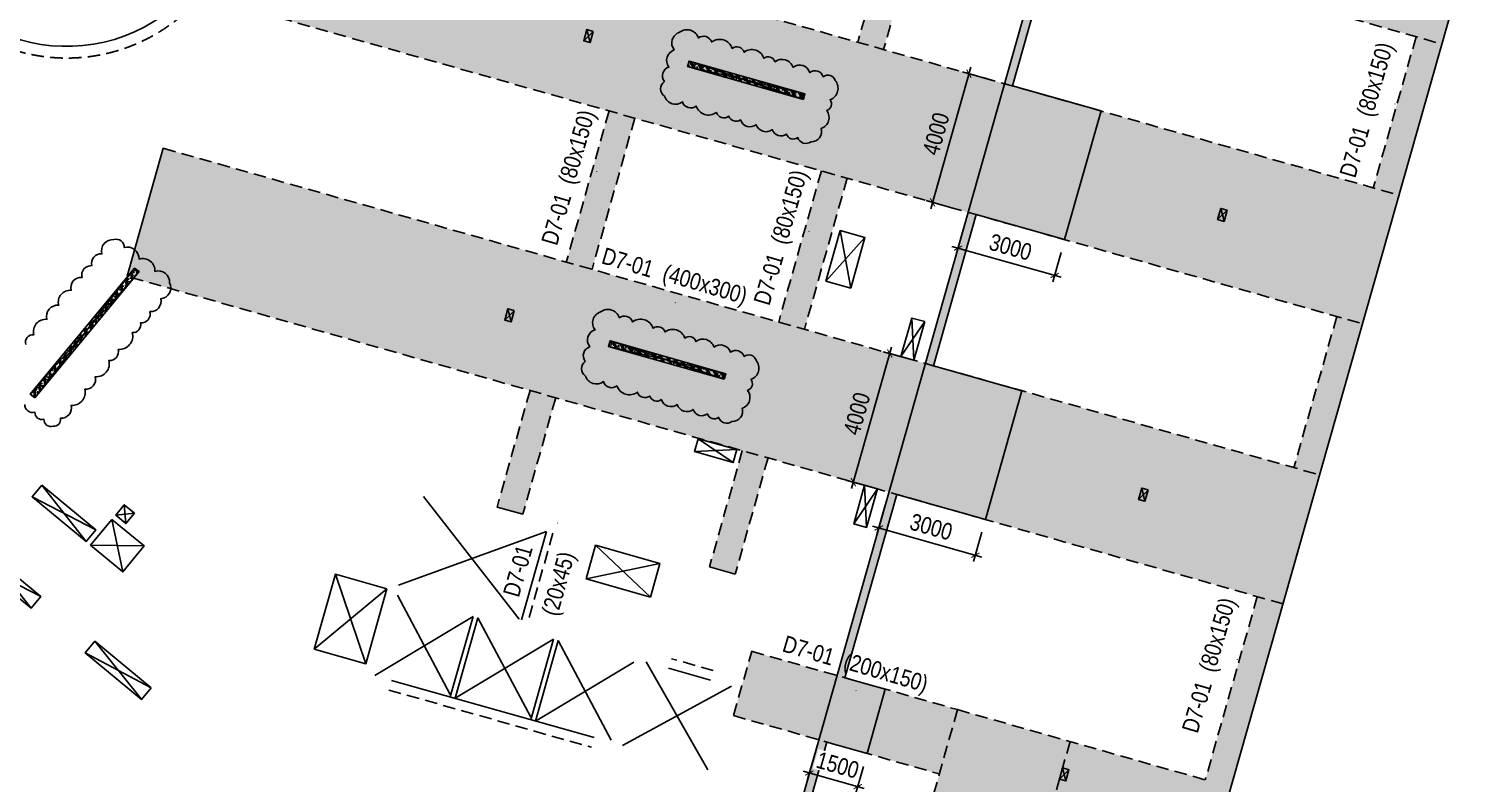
# Model space of a CAD drawing. Header units: millimetres. Extents: x 5400 to 3023951, y -127214 to 225084.
# Drawn here: x 1589301 to 1632406, y -73741 to -51168 of the extents above; entities that cross this region are included whole.
import ezdxf
from ezdxf.enums import TextEntityAlignment as Align

# ---------------------------------------------------------------- set-up
doc = ezdxf.new("R2010")
doc.units = ezdxf.units.MM
doc.header["$LTSCALE"] = 100
doc.header["$PDMODE"] = 32
doc.header["$PDSIZE"] = 2.5
doc.linetypes.add('HIDDEN', pattern=[0.375, 0.25, -0.125])
doc.layers.add('#221018_Dieu chinh', color=4, linetype='Continuous', plot=False)
for name, color, linetype in [('ccu11-Dim', 8, 'Continuous'), ('ccu11-Hatch', 250, 'Continuous'), ('ccu11-Manh', 8, 'Continuous'), ('ccu11-Thay', 7, 'Continuous'), ('ccu12-Hatch', 250, 'Continuous'), ('ccu12-Khuat', 9, 'HIDDEN'), ('ccu12-Lomo', 2, 'Continuous'), ('ccu12-Text', 31, 'Continuous'), ('KC-Betong', 6, 'Continuous')]:
    doc.layers.add(name, color=color, linetype=linetype)
doc.layers.add('ccu12-Tencaukien', color=9, linetype='Continuous', lineweight=15)
doc.styles.add('Arial Narrow', font='ARIALN.TTF')
doc.dimstyles.new('ccu12-200', dxfattribs={"dimscale": 200, "dimtxt": 2.5, "dimasz": 1, "dimexe": 1, "dimexo": 2, "dimgap": 1, "dimtad": 1, "dimdec": 0, "dimdsep": 46, "dimtxsty": 'Arial Narrow', "dimblk": 'ARCHTICK', "dimcen": -1, "dimdle": 1, "dimclrd": 256, "dimclre": 256, "dimclrt": 3, "dimadec": 0, "dimazin": 2, "dimtfac": 0.1, "dimtdec": 0, "dimtmove": 0, "dimatfit": 1, "dimldrblk": 'ARCHTICK', "dimfxl": 1, "dimtvp": 0.833333, "dimtolj": 1, "dimtzin": 12, "dimarcsym": 0})
pattern_1 = [(0, (3.45, -118802.85), (317.5, 317.5), [158.75, -476.25]), (90, (82.82, -118882.22), (-317.5, 317.5), [158.75, -476.25])]

# ---------------------------------------------------------------- blocks, each defined once
blk = doc.blocks.new('*U141')
at = {"layer": 'ccu12-Tencaukien', "color": 8, "ltscale": 10000}
blk.add_line((361, -155), (354, -155), dxfattribs=at)
at = {"layer": 'ccu12-Text', "color": 2, "style": 'Arial Narrow', "width": 0.8}
blk.add_attdef('SH', text='', height=300, dxfattribs=at).set_placement((276, 6), align=Align.BOTTOM_RIGHT)
at = {"layer": 'ccu12-Text', "color": 31, "style": 'Arial Narrow', "width": 0.8}
for tag, p in [('(', (508, -75)), ('KT', (633, -75)), (')', (963, -75))]:
    blk.add_attdef(tag, text='', height=250, dxfattribs=at).set_placement(p, align=Align.BOTTOM_LEFT)
blk = doc.blocks.new('*U90')
at = {"layer": 'ccu12-Tencaukien', "color": 8, "ltscale": 10000}
blk.add_line((361, -155), (354, -155), dxfattribs=at)
at = {"layer": 'ccu12-Text', "color": 2, "style": 'Arial Narrow', "width": 0.8}
blk.add_attdef('SH', text='', height=300, dxfattribs=at).set_placement((276, 6), align=Align.BOTTOM_RIGHT)
at = {"layer": 'ccu12-Text', "color": 31, "style": 'Arial Narrow', "width": 0.8}
for tag, p in [('(', (508, -75)), ('KT', (633, -75)), (')', (963, -75))]:
    blk.add_attdef(tag, text='', height=250, dxfattribs=at).set_placement(p, align=Align.BOTTOM_LEFT)
blk = doc.blocks.new('*U86')
at = {"layer": 'ccu12-Tencaukien', "color": 8, "ltscale": 10000}
blk.add_line((361, -155), (354, -155), dxfattribs=at)
at = {"layer": 'ccu12-Text', "color": 2, "style": 'Arial Narrow', "width": 0.8}
blk.add_attdef('SH', text='', height=300, dxfattribs=at).set_placement((276, 6), align=Align.BOTTOM_RIGHT)
at = {"layer": 'ccu12-Text', "color": 31, "style": 'Arial Narrow', "width": 0.8}
for tag, p in [('(', (508, -75)), ('KT', (633, -75)), (')', (963, -75))]:
    blk.add_attdef(tag, text='', height=250, dxfattribs=at).set_placement(p, align=Align.BOTTOM_LEFT)
blk = doc.blocks.new('*U71')
at = {"layer": 'ccu12-Tencaukien', "color": 8, "ltscale": 10000}
blk.add_line((361, -155), (354, -155), dxfattribs=at)
at = {"layer": 'ccu12-Text', "color": 2, "style": 'Arial Narrow', "width": 0.8}
blk.add_attdef('SH', text='', height=300, dxfattribs=at).set_placement((276, 6), align=Align.BOTTOM_RIGHT)
at = {"layer": 'ccu12-Text', "color": 31, "style": 'Arial Narrow', "width": 0.8}
for tag, p in [('(', (508, -75)), ('KT', (633, -75)), (')', (963, -75))]:
    blk.add_attdef(tag, text='', height=250, dxfattribs=at).set_placement(p, align=Align.BOTTOM_LEFT)
blk = doc.blocks.new('*U87')
at = {"layer": 'ccu12-Tencaukien', "color": 8, "ltscale": 10000}
blk.add_line((361, -155), (354, -155), dxfattribs=at)
at = {"layer": 'ccu12-Text', "color": 2, "style": 'Arial Narrow', "width": 0.8}
blk.add_attdef('SH', text='', height=300, dxfattribs=at).set_placement((276, 6), align=Align.BOTTOM_RIGHT)
at = {"layer": 'ccu12-Text', "color": 31, "style": 'Arial Narrow', "width": 0.8}
for tag, p in [('(', (508, -75)), ('KT', (633, -75)), (')', (963, -75))]:
    blk.add_attdef(tag, text='', height=250, dxfattribs=at).set_placement(p, align=Align.BOTTOM_LEFT)
blk = doc.blocks.new('_ARCHTICK')
at = {"color": 0, "linetype": 'ByBlock', "const_width": 0.15}
blk.add_lwpolyline([(-0.5, -0.5), (0.5, 0.5)], dxfattribs=at)
blk = doc.blocks.new('*D237')
at = {"layer": 'ccu11-Dim', "lineweight": -2, "ltscale": 0.5, "transparency": 16777216}
for p, q in [((1616273, -56552), (1617469, -52318)), ((1618093, -52702), (1617223, -52456)), ((1617005, -56551), (1616135, -56305))]:
    blk.add_line(p, q, dxfattribs=at)
at = {"layer": 'Defpoints', "color": 0, "ltscale": 0.5, "transparency": 16777216}
for p in [(1617415, -52510), (1618478, -52811, 0), (1617390, -56660, 0)]:
    blk.add_point(p, dxfattribs=at)
at = {"layer": 'ccu11-Dim', "lineweight": -2, "ltscale": 0.5, "transparency": 16777216, "xscale": 200, "yscale": 200, "zscale": 200}
for p, rotation in [((1617415, -52510), 74.22122049209163), ((1616327, -56360), 254.2212204920917)]:
    blk.add_blockref('_ARCHTICK', p, dxfattribs=dict(at, rotation=rotation))
at = {"layer": 'ccu11-Dim', "color": 3, "ltscale": 0.5, "transparency": 16777216, "insert": (1616433, -54311), "char_height": 500, "attachment_point": 5, "rotation": 74.2212, "style": 'Arial Narrow'}
blk.add_mtext('\\A1;4000', dxfattribs=at)
blk = doc.blocks.new('*D238')
at = {"layer": 'ccu11-Dim', "lineweight": -2, "ltscale": 0.5, "transparency": 16777216}
for p, q in [((1613906, -64925), (1615102, -60691)), ((1615726, -61075), (1614856, -60829)), ((1614638, -64925), (1613768, -64679))]:
    blk.add_line(p, q, dxfattribs=at)
at = {"layer": 'Defpoints', "color": 0, "ltscale": 0.5, "transparency": 16777216}
for p in [(1615048, -60884), (1616111, -61184, 0), (1615023, -65033, 0)]:
    blk.add_point(p, dxfattribs=at)
at = {"layer": 'ccu11-Dim', "lineweight": -2, "ltscale": 0.5, "transparency": 16777216, "xscale": 200, "yscale": 200, "zscale": 200}
for p, rotation in [((1615048, -60884), 74.22122049209163), ((1613960, -64733), 254.2212204920917)]:
    blk.add_blockref('_ARCHTICK', p, dxfattribs=dict(at, rotation=rotation))
at = {"layer": 'ccu11-Dim', "color": 3, "ltscale": 0.5, "transparency": 16777216, "insert": (1614066, -62685), "char_height": 500, "attachment_point": 5, "rotation": 74.2212, "style": 'Arial Narrow'}
blk.add_mtext('\\A1;4000', dxfattribs=at)
blk = doc.blocks.new('*U88')
at = {"layer": 'ccu12-Tencaukien', "color": 8, "ltscale": 10000}
blk.add_line((361, -155), (354, -155), dxfattribs=at)
at = {"layer": 'ccu12-Text', "color": 2, "style": 'Arial Narrow', "width": 0.8}
blk.add_attdef('SH', text='', height=300, dxfattribs=at).set_placement((276, 6), align=Align.BOTTOM_RIGHT)
at = {"layer": 'ccu12-Text', "color": 31, "style": 'Arial Narrow', "width": 0.8}
for tag, p in [('(', (508, -75)), ('KT', (633, -75)), (')', (963, -75))]:
    blk.add_attdef(tag, text='', height=250, dxfattribs=at).set_placement(p, align=Align.BOTTOM_LEFT)
blk = doc.blocks.new('*D247')
at = {"layer": 'ccu11-Dim', "lineweight": -2, "ltscale": 0.5, "transparency": 16777216}
for p, q in [((1617286, -57046), (1617038, -57924)), ((1616900, -57677), (1620172, -58601)), ((1620173, -57862), (1619925, -58739))]:
    blk.add_line(p, q, dxfattribs=at)
at = {"layer": 'Defpoints', "color": 0, "ltscale": 0.5, "transparency": 16777216}
for p in [(1617395, -56661, 0), (1620282, -57477, 0), (1619980, -58547)]:
    blk.add_point(p, dxfattribs=at)
at = {"layer": 'ccu11-Dim', "lineweight": -2, "ltscale": 0.5, "transparency": 16777216, "xscale": 200, "yscale": 200, "zscale": 200}
for p, rotation in [((1617093, -57731), 164.2212204098425), ((1619980, -58547), 344.2212204098425)]:
    blk.add_blockref('_ARCHTICK', p, dxfattribs=dict(at, rotation=rotation))
at = {"layer": 'ccu11-Dim', "color": 3, "ltscale": 0.5, "transparency": 16777216, "insert": (1618660, -57701), "char_height": 500, "attachment_point": 5, "rotation": 344.2212, "style": 'Arial Narrow', "bg_fill": 3, "box_fill_scale": 1.1, "bg_fill_color": 256, "bg_fill_true_color": 13158600, "bg_fill_transparency": 0}
blk.add_mtext('\\A1;3000', dxfattribs=at)
blk = doc.blocks.new('*D248')
at = {"layer": 'ccu11-Dim', "lineweight": -2, "ltscale": 0.5, "transparency": 16777216}
for p, q in [((1614914, -65418), (1614666, -66296)), ((1614528, -66049), (1617800, -66973)), ((1617801, -66234), (1617553, -67111))]:
    blk.add_line(p, q, dxfattribs=at)
at = {"layer": 'Defpoints', "color": 0, "ltscale": 0.5, "transparency": 16777216}
for p in [(1615023, -65033, 0), (1617910, -65849, 0), (1617608, -66919)]:
    blk.add_point(p, dxfattribs=at)
at = {"layer": 'ccu11-Dim', "lineweight": -2, "ltscale": 0.5, "transparency": 16777216, "xscale": 200, "yscale": 200, "zscale": 200}
for p, rotation in [((1614721, -66103), 164.2212204098426), ((1617608, -66919), 344.2212204098427)]:
    blk.add_blockref('_ARCHTICK', p, dxfattribs=dict(at, rotation=rotation))
at = {"layer": 'ccu11-Dim', "color": 3, "ltscale": 0.5, "transparency": 16777216, "insert": (1616288, -66073), "char_height": 500, "attachment_point": 5, "rotation": 344.2212, "style": 'Arial Narrow', "bg_fill": 3, "box_fill_scale": 1.1, "bg_fill_color": 256, "bg_fill_true_color": 13158600, "bg_fill_transparency": 0}
blk.add_mtext('\\A1;3000', dxfattribs=at)
blk = doc.blocks.new('*D249')
at = {"layer": 'ccu11-Dim', "lineweight": -2, "ltscale": 0.5, "transparency": 16777216}
for p, q in [((1612819, -72828), (1612592, -73627)), ((1614262, -73237), (1614035, -74036)), ((1612454, -73380), (1614282, -73899))]:
    blk.add_line(p, q, dxfattribs=at)
at = {"layer": 'Defpoints', "color": 0, "ltscale": 0.5, "transparency": 16777216}
blk.add_point((1612928, -72443, 0), dxfattribs=at)
at = {"layer": 'ccu11-Dim', "lineweight": -2, "ltscale": 0.5, "transparency": 16777216, "xscale": 200, "yscale": 200, "zscale": 200}
for p, rotation in [((1612646, -73435), 164.1694870144658), ((1614090, -73844), 344.1694870144657)]:
    blk.add_blockref('_ARCHTICK', p, dxfattribs=dict(at, rotation=rotation))
at = {"layer": 'ccu11-Dim', "color": 3, "ltscale": 0.5, "transparency": 16777216, "insert": (1613492, -73201), "char_height": 500, "attachment_point": 5, "rotation": 344.1695, "style": 'Arial Narrow', "bg_fill": 3, "box_fill_scale": 1.1, "bg_fill_color": 256, "bg_fill_true_color": 13158600, "bg_fill_transparency": 0}
blk.add_mtext('\\A1;1500', dxfattribs=at)
at = {"layer": 'Defpoints', "color": 0, "ltscale": 0.5, "transparency": 16777216}
for p in [(1614371, -72852, 0), (1614090, -73844)]:
    blk.add_point(p, dxfattribs=at)
blk = doc.blocks.new('lomot6')
at = {"layer": 'ccu11-Manh'}
for p, q in [((63211, 47589, 0), (62926, 47309, 0)), ((63117, 47257, 0), (63021, 47645, 0)), ((82076, 41905, 0), (81979, 42292, 0)), ((82170, 42237, 0), (81884, 41957, 0)), ((60849, 39231, 0), (60564, 38951, 0)), ((60755, 38899, 0), (60658, 39287, 0)), ((66346, 35399), (67392, 34688, 0)), ((67500, 35073), (66237, 35014)), ((79804, 33865, 0), (79519, 33585, 0)), ((79710, 33532, 0), (79614, 33920, 0)), ((45068, 32012), (46400, 30328)), ((46687, 30675), (44781, 31665)), ((77438, 25492, 0), (77153, 25212, 0)), ((77344, 25160, 0), (77248, 25548, 0))]:
    blk.add_line(p, q, dxfattribs=at)
at = {"layer": 'ccu11-Manh', "ltscale": 0.5}
for p, q in [((72414, 37863, 0), (73124, 38904, 0)), ((72739, 39012, 0), (72799, 37754, 0)), ((46430, 33662), (48336, 32672)), ((48050, 32325), (46717, 34009)), ((70999, 32853, 0), (71710, 33898)), ((71325, 34008), (71384, 32744, 0)), ((64919, 30660), (63280, 32215)), ((62995, 31204), (65205, 31671))]:
    blk.add_line(p, q, dxfattribs=at)
at = {"layer": 'ccu11-Manh', "ltscale": 5}
for p, q in [((48817, 32988, 0), (49144, 31421)), ((49781, 32192, 0), (48180, 32216, 0)), ((55501, 31347, 0), (56406, 28665, 0)), ((54866, 29100, 0), (57041, 30912, 0)), ((49686, 27615, 0), (48306, 29338, 0)), ((48019, 28991, 0), (49990, 27947, 0))]:
    blk.add_line(p, q, dxfattribs=at)
at = {"layer": 'ccu11-Manh', "ltscale": 5, "elevation": 0}
for points in [[(70596, 41630), (70753, 40770), (71337, 41421)], [(70169, 40119), (70753, 40770), (70910, 39910)]]:
    blk.add_lwpolyline(points, dxfattribs=at)
at = {"layer": 'ccu11-Manh', "elevation": 0}
for points in [[(49237, 32861), (49184, 33424)], [(49492, 33169), (48929, 33116)]]:
    blk.add_lwpolyline(points, dxfattribs=at)
at = {"layer": 'ccu12-Lomo', "elevation": 0}
for points in [[(63212, 47590), (63021, 47645), (62926, 47309), (63117, 47255), (63211, 47589)], [(82171, 42238), (81979, 42293), (81884, 41957), (82075, 41903), (82170, 42237)], [(60850, 39232), (60659, 39287), (60564, 38951), (60754, 38897), (60849, 39231)], [(73124, 38904), (72799, 37754), (72414, 37863), (72739, 39012), (73124, 38904)], [(67500, 35073), (67392, 34688), (66237, 35014), (66346, 35399), (67500, 35073)], [(46717, 34009), (46430, 33662), (48050, 32325), (48336, 32672), (46717, 34009)], [(71710, 33898), (71384, 32744), (70999, 32853), (71325, 34008), (71710, 33898)], [(79805, 33866), (79614, 33921), (79519, 33585), (79709, 33531), (79804, 33865)], [(49492, 33169), (49184, 33424), (48929, 33116), (49237, 32861), (49492, 33169)], [(77439, 25493), (77248, 25549), (77153, 25212), (77344, 25159), (77438, 25492)]]:
    blk.add_lwpolyline(points, dxfattribs=at)
at = {"layer": 'ccu12-Lomo', "ltscale": 0.5, "elevation": 0}
for points in [[(70910, 39910), (71337, 41421), (70596, 41630), (70169, 40119), (70910, 39910)], [(44781, 31665), (46400, 30328), (46687, 30675), (45068, 32012), (44781, 31665)], [(64919, 30660), (65205, 31671), (63280, 32215), (62995, 31204), (64919, 30660)], [(57041, 30912), (55501, 31347), (54866, 29100), (56406, 28665), (57041, 30912)], [(49990, 27947), (49704, 27600), (48019, 28991), (48306, 29338), (49990, 27947)]]:
    blk.add_lwpolyline(points, dxfattribs=at)
blk.add_lwpolyline([(48817, 32988), (49781, 32192), (49144, 31421), (48180, 32216)], close=True, dxfattribs=at)
blk = doc.blocks.new('*U280')
h = blk.add_hatch()
h.set_pattern_fill('VATLIEU04', color=250, scale=40, style=0, pattern_type=2)
h.set_pattern_definition([(50, (-780, 4950), (286.904, -25.101), [30, -330]), (355, (-780, 4950), (-55.5, 300.877), [24, -264]), (100.4514, (-756.1, 4947.9), (231.404, 275.776), [25.496, -280.457]), (46.184, (-780, 5030), (426.896, -66.208), [45, -495]), (96.636, (-744.43, 5024.5), (373.865, 389.647), [38.244, -420.685]), (351.184, (-780, 5030), (373.865, 389.647), [36, -396]), (21, (-740, 5010), (238.763, -161.048), [30, -330]), (326, (-740, 5010), (97.326, 290.06), [24, -264]), (71.4514, (-720.1, 4996.58), (336.089, 129.012), [25.496, -280.457]), (37.5, (-780, 4950), (4.864, 133.1575), [0, -260.8, 0, -268, 0, -265]), (7.5, (-780, 4950), (105.228, 157.7647), [0, -152.8, 0, -254.8, 0, -101]), (327.5, (-869.2, 4950), (213.529, -9.022), [0, -100, 0, -312, 0, -414]), (317.5, (-909.2, 4950), (233.2745, 40.042), [0, -130, 0, -207.2, 0, -294]), (45, (-780, 4950), (-120.208, 120.208), []), (45, (-780, 4999), (-120.208, 120.208), [])])
h.paths.add_polyline_path([(-475, -475), (-305, -475), (-305, 4425), (-475, 4425)])
at = {"color": 6, "ltscale": 0.25}
blk.add_lwpolyline([(-475, -475), (-305, -475), (-305, 4425), (-475, 4425)], close=True, dxfattribs=at)
at = {"layer": 'Defpoints', "linetype": 'ByBlock', "ltscale": 30}
for p, q in [((-305, -475), (-475, 4425)), ((-475, -475), (-305, 4425))]:
    blk.add_line(p, q, dxfattribs=at)
blk = doc.blocks.new('*U281')
h = blk.add_hatch()
h.set_pattern_fill('VATLIEU04', color=250, scale=40, style=0, pattern_type=2)
h.set_pattern_definition([(50, (2650, 220), (286.904, -25.1), [30, -330]), (355, (2650, 220), (-55.5, 300.877), [24, -264]), (100.451, (2673.9, 217.9), (231.404, 275.776), [25.496, -280.457]), (46.184, (2650, 300), (426.896, -66.208), [45, -495]), (96.636, (2685.57, 294.5), (373.865, 389.647), [38.244, -420.685]), (351.184, (2650, 300), (373.865, 389.65), [36, -396]), (21, (2690, 280), (238.763, -161.048), [30, -330]), (326, (2690, 280), (97.326, 290.06), [24, -264]), (71.451, (2709.9, 266.58), (336.09, 129.012), [25.496, -280.457]), (37.5, (2650, 220), (4.864, 133.1575), [0, -260.8, 0, -268, 0, -265]), (7.5, (2650, 220), (105.228, 157.765), [0, -152.8, 0, -254.8, 0, -101]), (327.5, (2560.8, 220), (213.529, -9.022), [0, -100, 0, -312, 0, -414]), (317.5, (2520.8, 220), (233.274, 40.042), [0, -130, 0, -207.2, 0, -294]), (45, (2650, 220), (-120.208, 120.208), []), (45, (2650, 269), (-120.208, 120.208), [])])
h.paths.add_polyline_path([(-475, -475), (3125, -475), (3125, -305), (-475, -305)])
at = {"color": 6, "ltscale": 0.25}
blk.add_lwpolyline([(-475, -475), (3125, -475), (3125, -305), (-475, -305)], close=True, dxfattribs=at)
at = {"layer": 'Defpoints', "linetype": 'ByBlock', "ltscale": 30}
for p, q in [((3125, -475), (-475, -305)), ((-475, -475), (3125, -305))]:
    blk.add_line(p, q, dxfattribs=at)

msp = doc.modelspace()

# ---------------------------------------------------------------- hatches: boundary and pattern name
at = {"layer": 'ccu11-Hatch', "ltscale": 0.5}
h = msp.add_hatch(dxfattribs=at)
h.set_pattern_fill('CROSS', color=256, scale=50)
h.set_pattern_definition(pattern_1)
h.paths.add_polyline_path([(1623835.5, -15667.9), (1624836.4, -15950.7, 0.4979512), (1616842.4, -13520.6), (1616686, -13647.6), (1617678.7, -13928.1, -0.4261562)])
h.paths.add_polyline_path([(1618082.2, -16120.5), (1617312.3, -15902.9), (1615354.4, -22831.6), (1616124.3, -23049.1)])
h.paths.add_polyline_path([(1607954.3, -20740.5), (1608895.7, -21006.5), (1615729.2, -15455.6), (1614787.8, -15189.6)])
h.paths.add_polyline_path([(1621705.7, -24626.3), (1622475.6, -24843.8), (1624433.5, -17915.2), (1623663.6, -17697.6)])
h.paths.add_polyline_path([(1625391.7, -18185.9), (1624508.1, -17936.3), (1626452.9, -25967.7), (1627336.5, -26217.4)])
h.paths.add_polyline_path([(1625174.7, -36621.6), (1625944.5, -36839.1), (1626393.1, -35251.5), (1628870.5, -35951.5), (1629316.1, -37791.8), (1630199.7, -38041.5), (1627876.7, -28448.4), (1626993.1, -28198.7), (1627252.3, -29269)])
h.paths.add_polyline_path([(1627635.9, -30853.3), (1628654.4, -35059.1), (1626610.7, -34481.6)], flags=16)
h.paths.add_polyline_path([(1621931.8, -26768.5), (1621161.9, -26550.9), (1618823.4, -34826.9), (1619593.2, -35044.4)])
h.paths.add_polyline_path([(1612472.1, -33032.2), (1613241.9, -33249.7), (1615580.5, -24973.8), (1614810.6, -24756.2)])
h.paths.add_polyline_path([(1602707.7, -25002.5, 0.1237808), (1600938.5, -27581.6), (1600369.3, -29612.3), (1601139.1, -29829.8), (1601699.7, -27830, -0.1216355), (1603225.3, -25612.7), (1606997.5, -22548.5), (1606056.1, -22282.5)])
h.paths.add_polyline_path([(1600059.5, -33681.4), (1599289.7, -33463.8), (1598021.1, -37989.4), (1598790.9, -38207)])
h.paths.add_polyline_path([(1597711.3, -42058.5), (1596941.5, -41841), (1595672.9, -46366.5), (1596442.7, -46584.1)])
h.paths.add_polyline_path([(1609788.5, -45471.2), (1609018.6, -45253.6), (1607740.6, -49776.5), (1608510.4, -49994.1)])
h.paths.add_polyline_path([(1610106.3, -41404.4), (1610876.2, -41621.9), (1612154.2, -37099), (1611384.4, -36881.5)])
h.paths.add_polyline_path([(1618505.5, -38893.7), (1617735.7, -38676.2), (1616457.6, -43199.1), (1617227.5, -43416.6)])
h.paths.add_polyline_path([(1614091.9, -51571.2), (1614861.7, -51788.8), (1616139.8, -47265.9), (1615369.9, -47048.3)])
h.paths.add_polyline_path([(1631230.1, -42489.3), (1630352.2, -42241.2), (1631537.6, -47395.4, -0.0050589), (1631550.6, -47463.9), (1632388.5, -47700.7, 0.0282297), (1632319.6, -47226.4)])
h.paths.add_polyline_path([(1629186.2, -59993.1), (1628416.4, -59775.6), (1627134.2, -64297.3), (1627904.1, -64514.8)])
h.paths.add_polyline_path([(1613774, -55638), (1613004.2, -55420.5), (1611726.1, -59943.4), (1612496, -60160.9)])
h.paths.add_polyline_path([(1605374.8, -58148.7), (1606144.7, -58366.2), (1607422.7, -53843.3), (1606652.9, -53625.8)])
h.paths.add_polyline_path([(1603304.1, -65476.8), (1604074, -65694.3), (1605059.1, -62208.1), (1604289.5, -61989.8)])
h.paths.add_polyline_path([(1609655.4, -67271.5), (1610425.3, -67489), (1611408.8, -64008.5), (1610639.1, -63790.3)])
h.paths.add_polyline_path([(1631559.5, -51623.1), (1630789.7, -51405.5), (1629507.5, -55927.3), (1630277.4, -56144.8)])
h = msp.add_hatch(dxfattribs=at)
h.set_pattern_fill('CROSS', color=256, scale=50)
h.set_pattern_definition(pattern_1)
h.paths.add_polyline_path([(1593323.9, -54743.5), (1592241.6, -58573.7), (1626809.5, -68375.3), (1627904.1, -64514.8)])
edge = h.paths.add_edge_path()
edge.add_line((1595672.9, -46366.5), (1595219.2, -47985))
edge.add_arc((1590440.7, -46765.6), 4931.6, 317.81502, 345.68488, ccw=False)
edge.add_line((1594095, -50077.3), (1629186.2, -59993.1))
edge.add_line((1629186.2, -59993.1), (1630277.4, -56144.8))
edge.add_line((1630277.4, -56144.8), (1595672.9, -46366.5))
edge = h.paths.add_edge_path()
edge.add_line((1598021.1, -37989.4), (1596941.5, -41841))
edge.add_line((1596941.5, -41841), (1631559.5, -51623.1))
edge.add_line((1631559.5, -51623.1), (1632176, -49448.8))
edge.add_arc((1628157.6, -48073.4), 4247.2, 341.10455, 365.03416)
edge.add_line((1632388.5, -47700.7), (1598021.1, -37989.4))
h.paths.add_polyline_path([(1630348.9, -38657.7), (1630199.7, -38041.5), (1600369.3, -29612.3), (1599289.7, -33463.8), (1631230.1, -42489.3)])
h.paths.add_polyline_path([(1607954.3, -20740.5), (1606056.1, -22282.5), (1626772.2, -28136.3), (1627876.7, -28448.4), (1627336.5, -26217.4)])
edge = h.paths.add_edge_path()
edge.add_arc((1619921.8, -17753.9), 5234.9, 18.66329, 20.14882)
edge.add_line((1624836.4, -15950.7), (1616686, -13647.6))
edge.add_line((1616686, -13647.6), (1614787.8, -15189.6))
edge.add_line((1614787.8, -15189.6), (1625391.7, -18185.9))
edge.add_line((1625391.7, -18185.9), (1624881.5, -16078.7))
h = msp.add_hatch(dxfattribs=at)
h.set_pattern_fill('CROSS', color=256, scale=50)
h.set_pattern_definition(pattern_1)
h.paths.add_polyline_path([(1620441.6, -72494.7), (1617074.3, -71539.9), (1612136.2, -89015.6), (1606242, -87350.1), (1608417.4, -79651.5), (1614311.6, -81317), (1614583.5, -80354.7), (1608424.7, -78614.4), (1608152.8, -79576.5), (1607455.1, -79379.4), (1605279.7, -87078.1), (1597701.4, -84936.7), (1599876.8, -77238.2), (1598914.5, -76966.3), (1595923.3, -87551.8), (1612021.9, -92100.8, 0.0385989), (1615252.6, -90858.1)])
h.paths.add_polyline_path([(1626809.5, -68375.3), (1626039.8, -68157.1), (1624484.8, -73641.1), (1620441.6, -72494.7), (1619897.7, -74419.3), (1623939.2, -75565.3), (1621987.9, -82447), (1617951.6, -81306.4), (1617679.7, -82268.8), (1621715.2, -83409.1), (1621049.3, -85757.4, -0.0794725), (1615546.1, -89819.3), (1615252.6, -90858.1, 0.0900594), (1621763.8, -86170.3)])
h.paths.add_polyline_path([(1617074.3, -71539.9), (1610918.8, -69794.5), (1610373.2, -71718.6), (1616530.5, -73464.5)])
at = {"layer": 'ccu12-Hatch', "ltscale": 0.5}
h = msp.add_hatch(dxfattribs=at)
h.set_pattern_fill('VATLIEU04', color=256, scale=50, pattern_type=2)
h.set_pattern_definition([(50, (0, 0), (358.63009, -31.37607), [37.5, -412.5]), (355, (0, 0), (-69.37567, 376.09607), [30, -330]), (100.4514, (29.9, -2.6), (289.25469, 344.71977), [31.870095, -350.57106]), (46.1842, (1e-11, 100), (533.62052, -82.75951), [56.25, -618.75]), (96.6356, (44.47, 93.1), (467.33135, 487.05894), [47.80514, -525.8565]), (351.1842, (1e-11, 100), (467.33097, 487.0593), [45, -495]), (21, (50, 75), (298.453526, -201.309445), [37.5, -412.5]), (326, (50, 75), (121.65767, 362.57502), [30, -330]), (71.4514, (74.87, 58.22), (420.111314, 161.26525), [31.870095, -350.57106]), (37.5, (0, 0), (6.079928, 166.446927), [0, -326, 0, -335, 0, -331.25]), (7.5, (0, 0), (131.534769, 197.205856), [0, -191, 0, -318.5, 0, -126.25]), (327.5, (-111.5, 1e-11), (266.911218, -11.277436), [0, -125, 0, -390, 0, -517.5]), (317.5, (-161.5, 2e-11), (291.593085, 50.05249), [0, -162.5, 0, -259, 0, -367.5]), (45, (0, 0), (-150.26019, 150.26019), []), (45, (6e-12, 61.25), (-150.26019, 150.26019), [])])
h.paths.add_polyline_path([(1623617.3, -35564.2), (1623455.7, -36135.9), (1626101.8, -36884.2), (1625014.3, -40732.9), (1622367.1, -39984.9), (1621089, -44507.8), (1623734.4, -45255.3), (1622646.7, -49104.5), (1619999.4, -48356.5), (1618721.4, -52879.4), (1621366.8, -53626.9), (1620279.1, -57476.2), (1617631.8, -56728.1), (1616353.8, -61251), (1618999, -61999.1), (1617909.4, -65851.7), (1615263.2, -65103.3), (1613708.7, -70585.6), (1614915.9, -70927), (1614369.8, -72852.9), (1613167.7, -72512.9), (1611220.3, -79404.4), (1612421.5, -79744.1), (1612149.7, -80705.8), (1610946.6, -80366.2), (1608771.3, -88064.8), (1610453.6, -88540.1), (1609637.2, -91426.9), (1607953.1, -90951), (1607753.2, -91657.8), (1607657, -91630.6), (1607646.8, -91666.6), (1607619.1, -91580.9), (1607608.9, -91616.9), (1607512.7, -91589.7), (1623376.7, -35496.2), (1623472.9, -35523.4), (1623483.1, -35487.3), (1623510.8, -35573.1), (1623521.1, -35537)])

# ---------------------------------------------------------------- linework, layer by layer
at = {"layer": '#221018_Dieu chinh', "color": 4, "elevation": 0}
for points in [[(1608764.4, -51269, 0.5205671), (1608599.9, -51801, 0.5205671), (1608442.2, -52311.1, 0.5205671), (1608307.8, -52745.8, 0.5205671), (1608315.2, -53186.9, 0.5205671), (1608848.6, -53352.4, 0.5205671), (1609258.4, -53479.5, 0.5205671), (1609864.6, -53667.5, 0.5205671), (1610237.9, -53783.3, 0.5205671), (1610582.5, -53890.2, 0.5205671), (1611057.1, -54037.5, 0.5205671), (1611534.3, -54185.5, 0.5205671), (1611959.6, -54317.4, 0.5205671), (1612296.2, -54421.8, 0.5205671), (1612694.5, -54545.4, 0.5205671), (1612997.4, -54149.5, 0.5205671), (1613163.1, -53613.6, 0.5205671), (1613263, -53290.4, 0.5205671), (1613414.7, -52711.6, 0.5205671), (1613057.4, -52600.7, 0.5205671), (1612654.1, -52475.6, 0.5205671), (1612155.1, -52320.8, 0.5205671), (1611616.5, -52153.8, 0.5205671), (1611282.1, -52050, 0.5205671), (1610693.5, -51867.4, 0.5205671), (1610336.4, -51756.7, 0.5205671), (1609722.6, -51566.3, 0.5205671), (1609325, -51442.9, 0.5205671)], [(1606398.6, -59641.2, 0.5205671), (1606234.2, -60173.2, 0.5205671), (1606076.5, -60683.2, 0.5205671), (1605942.1, -61118, 0.5205671), (1605949.5, -61559.1, 0.5205671), (1606482.8, -61724.5, 0.5205671), (1606892.7, -61851.7, 0.5205671), (1607498.8, -62039.7, 0.5205671), (1607872.2, -62155.5, 0.5205671), (1608216.7, -62262.4, 0.5205671), (1608691.4, -62409.6, 0.5205671), (1609168.5, -62557.6, 0.5205671), (1609593.8, -62689.6, 0.5205671), (1609930.5, -62794, 0.5205671), (1610328.8, -62917.5, 0.5205671), (1610631.6, -62521.6, 0.5205671), (1610797.3, -61985.8, 0.5205671), (1610897.2, -61662.6, 0.5205671), (1611048.9, -61083.7, 0.5205671), (1610691.7, -60972.9, 0.5205671), (1610288.4, -60847.8, 0.5205671), (1609789.4, -60693, 0.5205671), (1609250.8, -60525.9, 0.5205671), (1608916.3, -60422.2, 0.5205671), (1608327.8, -60239.6, 0.5205671), (1607970.6, -60128.8, 0.5205671), (1607356.9, -59938.5, 0.5205671), (1606959.2, -59815.1, 0.5205671)]]:
    msp.add_lwpolyline(points, format="xyb", close=True, dxfattribs=at)
at = {"layer": '#221018_Dieu chinh', "elevation": 0}
msp.add_lwpolyline([(1589181.2, -62407.7, 0.5205671), (1589482.5, -62640.5, 0.5205671), (1589751.8, -62848.7, 0.5205671), (1590026.7, -63061.1, 0.5205671), (1590244.8, -62819.8, 0.5205671), (1590566.6, -62436.6, 0.5205671), (1590972.4, -61953.3, 0.5205671), (1591288, -61577.4, 0.5205671), (1591695.9, -61091.5, 0.5205671), (1591974.2, -60760.2, 0.5205671), (1592396.4, -60257.3, 0.5205671), (1592640.5, -59966.5, 0.5205671), (1592922.9, -59630.2, 0.5205671), (1593245.1, -59246.5, 0.5205671), (1593512.8, -58766.6, 0.5205671), (1593074.7, -58427.9, 0.5205671), (1592596.7, -58058.6, 0.5205671), (1592153.1, -57715.7, 0.5205671), (1591842.7, -57475.8, 0.5205671), (1591485.1, -57901.7, 0.5205671), (1591188.2, -58255.3, 0.5205671), (1590894.2, -58605.4, 0.5205671), (1590569.8, -58991.8, 0.5205671), (1590194.6, -59438.6, 0.5205671), (1589840.7, -59860.1, 0.5205671), (1589451.9, -60323.2, 0.5205671), (1589207.9, -60613.7, 0.5205671)], format="xyb", dxfattribs=at)
at = {"layer": 'ccu11-Manh', "ltscale": 0.5}
for p, q in [((1601105.5, -65167.2, 0), (1603966.4, -68833.3, 0)), ((1604781.5, -66206, 0), (1600357.7, -67813.6, 0)), ((1601905.9, -71089.3, 0), (1600324.2, -68115.9)), ((1602585.7, -68754.9, 0), (1599644.4, -70521.7)), ((1604311.6, -71769.1, 0), (1602730, -68795.7, 0)), ((1604991.5, -69434.7, 0), (1602050.2, -71201.5, 0)), ((1606717.4, -72449, 0), (1605135.8, -69475.5, 0)), ((1607397.3, -70114.5, 0), (1604456, -71881.3, 0)), ((1607761.3, -70113.5, 0), (1609604.4, -73336.1, 0)), ((1610311.4, -70834.1, 0), (1607054.3, -72615.5, 0))]:
    msp.add_line(p, q, dxfattribs=at)
at = {"layer": 'ccu11-Manh', "ltscale": 0.5, "elevation": -0.1}
for points in [[(1607512.7, -91589.7), (1623376.7, -35496.2), (1623472.9, -35523.4), (1623483.1, -35487.3), (1623510.8, -35573.1), (1623521.1, -35537), (1623617.3, -35564.2)], [(1623617.3, -35564.2), (1623455.7, -36135.9), (1626101.8, -36884.2), (1625014.3, -40732.9), (1622367.1, -39984.9), (1621089, -44507.8), (1623734.4, -45255.3), (1622646.7, -49104.5), (1619999.4, -48356.5), (1618721.4, -52879.4), (1621366.8, -53626.9), (1620279.1, -57476.2), (1617631.8, -56728.1), (1616353.8, -61251), (1618999, -61999.1), (1617909.4, -65851.7), (1615263.2, -65103.3), (1613708.7, -70585.6), (1614915.9, -70927), (1614369.8, -72852.9), (1613167.7, -72512.9), (1611220.3, -79404.4)]]:
    msp.add_lwpolyline(points, dxfattribs=at)
at = {"layer": 'ccu11-Thay', "ltscale": 0.5, "extrusion": (1.06955e-06, 9.42296e-08, 1)}
msp.add_line((1592241.6, -58573.7, 0), (1593323.9, -54743.5, 0), dxfattribs=at)
at = {"layer": 'ccu11-Thay', "ltscale": 0.5}
for p, q in [((1603304.1, -65476.8, -5.1), (1604074, -65694.3, -5.1)), ((1627494.9, -65957.9, 0), (1627223, -66920.3, 0)), ((1609655.4, -67271.5, 5.1), (1610425.3, -67489, 5.1)), ((1606212.2, -72377.6, 0), (1600149.6, -70664.5, 0)), ((1608434.9, -70303.8, 0), (1609685.9, -70657.3, 0))]:
    msp.add_line(p, q, dxfattribs=at)
at = {"layer": 'ccu11-Thay'}
for p, q in [((1604781.5, -66206, 0), (1604033.7, -68852.4, 0)), ((1601905.9, -71160.7, 0), (1602585.7, -68754.9, 0)), ((1602050.2, -71201.5, 0), (1602730, -68795.7, 0)), ((1604311.6, -71840.5, 0), (1604991.5, -69434.7, 0)), ((1604456, -71881.3, 0), (1605135.8, -69475.5, 0))]:
    msp.add_line(p, q, dxfattribs=at)
at = {"layer": 'ccu11-Thay', "ltscale": 0.5, "elevation": 0}
msp.add_lwpolyline([(1587131.6, -50422.4, 0.5644826), (1595215.8, -47982.1), (1600935.1, -27578.7, -0.1237808), (1602704.2, -24999.6), (1616839, -13517.7, -0.5060665), (1624878, -16075.9), (1630345.4, -38654.9), (1632316.2, -47223.6, -0.1334181), (1632172.6, -49446), (1621760.3, -86167.5), (1621760.3, -86167.5, -0.2736962), (1599717.1, -92252.1), (1599717.1, -92252.1), (1599717.1, -92252.1), (1599717.1, -92252.1, -0.1569564), (1593565.5, -89052.9, 0.4107928), (1567189.1, -88161.3)], format="xyb", dxfattribs=at)
at = {"layer": 'ccu12-Khuat', "ltscale": 15, "extrusion": (1.06955e-06, 9.42296e-08, 1)}
for p, q in [((1596920.8, -41835.1, -0.3), (1631560.4, -51623.3, -0.3)), ((1595642.7, -46358, -0.3), (1630278.3, -56145, -0.3)), ((1594094.7, -50077.2, -0.3), (1629187.1, -59993.3, -0.3)), ((1593323.9, -54743.5, 0), (1627904.1, -64514.8, 0)), ((1626811.2, -68375.8, 0), (1592241.6, -58573.7, 0)), ((1610917, -69794, -0.3), (1617074.3, -71539.9, -0.3)), ((1617074.3, -71539.9, -0.3), (1612136.2, -89015.6, -0.3)), ((1617074.3, -71539.9, -0.3), (1624484.8, -73641.1, -0.3)), ((1610373.2, -71718.6, -0.3), (1616530.5, -73464.5, -0.3)), ((1620441.6, -72494.7, -0.3), (1615252.6, -90858.1, -0.3))]:
    msp.add_line(p, q, dxfattribs=at)
at = {"layer": 'ccu12-Khuat', "ltscale": 15}
for p, q in [((1615369.9, -47048.3, 1.7), (1614091.9, -51571.2, 2.5)), ((1616139.8, -47265.9, 1.7), (1614861.7, -51788.8, 2.5)), ((1606652.9, -53625.8, -3.1), (1605374.8, -58148.7, -3.8)), ((1607422.7, -53843.3, -3.1), (1606144.7, -58366.2, -3.8)), ((1613004.2, -55420.5, 3.1), (1611726.1, -59943.4, 3.8)), ((1613774, -55638, 3.1), (1612496, -60160.9, 3.8)), ((1604289.5, -61989.8, -4.5), (1603304.1, -65476.8, -5.1)), ((1605059.1, -62208.1, -4.5), (1604074, -65694.3, -5.1)), ((1610639.1, -63790.3, 4.5), (1609655.4, -67271.5, 5.1)), ((1611408.8, -64008.5, 4.5), (1610425.3, -67489, 5.1)), ((1604974, -66260.4, 0), (1604226.2, -68906.7, 0)), ((1610373.2, -71718.6, -0.3), (1610918.8, -69794.5, -0.3)), ((1609767.5, -70368.6, 0), (1608516.5, -70015.1, 0)), ((1600068.1, -70953.2, 0), (1606130.7, -72666.3, 0))]:
    msp.add_line(p, q, dxfattribs=at)
at = {"layer": 'ccu12-Khuat', "ltscale": 15, "elevation": 0}
msp.add_lwpolyline([(1611373.6, -91917.6, -0.1333241), (1599792.3, -91909.8, -0.1572604), (1593817.1, -88809.6, 0.4110962), (1566934.1, -87920.3), (1564978.4, -90291.2), (1564647, -90017.6), (1557892.5, -98196.6, -0.079568), (1554310, -100423.8), (1545691.1, -103699.3, -0.4920685), (1540459.3, -100323.1, -0.0220907), (1540863.1, -94979, -0.0503262), (1543581.3, -82774.9, -0.0711794), (1544373.7, -81107.6), (1552010.7, -71868.7), (1560184.5, -61971.2), (1571969.5, -47693.4, -0.1141694), (1575817.8, -44832.6, -0.2932408), (1580907.2, -45736), (1586902.8, -50687.4, 0.4227733), (1594463.3, -50181.4, 0.4227733)], format="xyb", dxfattribs=at)
for points in [[(1630789.7, -51405.5), (1629507.5, -55927.3)], [(1628416.4, -59775.6), (1627134.2, -64297.3)], [(1626039.8, -68157.1), (1624484.8, -73641.1)]]:
    msp.add_lwpolyline(points, dxfattribs=at)

# ---------------------------------------------------------------- block references
at = {"layer": 'ccu12-Tencaukien', "extrusion": (1.05256e-06, 1.38365e-07, 1)}
ref = msp.add_blockref('*U86', (1629698.7, -53963.6, 1.6), dxfattribs=dict(at, xscale=1.815893337873057, yscale=1.815893337873057, zscale=1.815893337873057, rotation=73.65306631109195))
ref.add_attrib('KT', '(80x150)', dxfattribs={"color": 31, "extrusion": (1.05256e-06, 1.38365e-07, 1), "height": 500, "rotation": 73.65307, "style": 'Arial Narrow'}).set_placement((1629621.9, -53878.4, 1.6), align=Align.BOTTOM_LEFT)
ref.add_attrib('SH', 'D7-01', dxfattribs={"color": 2, "extrusion": (1.05256e-06, 1.38365e-07, 1), "height": 500, "rotation": 73.65307, "style": 'Arial Narrow'}).set_placement((1629550.2, -54203.9, 1.6), align=Align.BOTTOM_RIGHT)
ref = msp.add_blockref('*U87', (1605825.8, -55986.5, -1.7), dxfattribs=dict(at, xscale=1.815893337873059, yscale=1.815893337873059, zscale=1.815893337873059, rotation=73.65306631109196))
ref.add_attrib('KT', '(80x150)', dxfattribs={"color": 31, "extrusion": (1.05256e-06, 1.38365e-07, 1), "height": 500, "rotation": 73.65307, "style": 'Arial Narrow'}).set_placement((1605749, -55901.3, -1.7), align=Align.BOTTOM_LEFT)
ref.add_attrib('SH', 'D7-01', dxfattribs={"color": 2, "extrusion": (1.05256e-06, 1.38365e-07, 1), "height": 500, "rotation": 73.65307, "style": 'Arial Narrow'}).set_placement((1605677.3, -56226.8, -1.7), align=Align.BOTTOM_RIGHT)
ref = msp.add_blockref('*U87', (1612177.1, -57781.2, 6), dxfattribs=dict(at, xscale=1.815893337873059, yscale=1.815893337873059, zscale=1.815893337873059, rotation=73.65306631109196))
ref.add_attrib('KT', '(80x150)', dxfattribs={"color": 31, "extrusion": (1.05256e-06, 1.38365e-07, 1), "height": 500, "rotation": 73.65307, "style": 'Arial Narrow'}).set_placement((1612100.3, -57696, 6), align=Align.BOTTOM_LEFT)
ref.add_attrib('SH', 'D7-01', dxfattribs={"color": 2, "extrusion": (1.05256e-06, 1.38365e-07, 1), "height": 500, "rotation": 73.65307, "style": 'Arial Narrow'}).set_placement((1612028.7, -58021.5, 6), align=Align.BOTTOM_RIGHT)
at = {"layer": 'ccu12-Tencaukien', "extrusion": (1.06499e-06, 8.39786e-08, 1)}
ref = msp.add_blockref('*U88', (1608091, -58910, -5.7), dxfattribs=dict(at, xscale=1.815893337873056, yscale=1.815893337873056, zscale=1.815893337873056, rotation=343.6530663110897))
ref.add_attrib('KT', '(400x300)', dxfattribs={"color": 31, "extrusion": (1.06499e-06, 8.39786e-08, 1), "height": 500, "rotation": 343.65307, "style": 'Arial Narrow'}).set_placement((1608176.2, -58833.2, -5.7), align=Align.BOTTOM_LEFT)
ref.add_attrib('SH', 'D7-01', dxfattribs={"color": 2, "extrusion": (1.06499e-06, 8.39786e-08, 1), "height": 500, "rotation": 343.65307, "style": 'Arial Narrow'}).set_placement((1607850.7, -58761.6, -5.7), align=Align.BOTTOM_RIGHT)
at = {"layer": 'ccu12-Tencaukien'}
ref = msp.add_blockref('*U141', (1604668, -66504.1, 0), dxfattribs=dict(at, xscale=1.815893337873054, yscale=1.815893337873054, zscale=1.815893337873054, rotation=74.21909893616227))
ref.add_attrib('KT', '(20x45)', dxfattribs={"color": 31, "height": 500, "rotation": 74.2191, "style": 'Arial Narrow'}).set_placement((1605251.4, -68811.2, 0), align=Align.BOTTOM_LEFT)
ref.add_attrib('SH', 'D7-01', dxfattribs={"color": 2, "height": 500, "rotation": 74.2191, "style": 'Arial Narrow'}).set_placement((1604521.9, -66745.9, 0), align=Align.BOTTOM_RIGHT)
at = {"layer": 'ccu12-Tencaukien', "extrusion": (1.05256e-06, 1.38365e-07, 1)}
ref = msp.add_blockref('*U71', (1624983.9, -70580.3, 1.6), dxfattribs=dict(at, xscale=1.815893337873057, yscale=1.815893337873057, zscale=1.815893337873057, rotation=73.65306631109195))
ref.add_attrib('KT', '(80x150)', dxfattribs={"color": 31, "extrusion": (1.05256e-06, 1.38365e-07, 1), "height": 500, "rotation": 73.65307, "style": 'Arial Narrow'}).set_placement((1624907.1, -70495.2, 1.6), align=Align.BOTTOM_LEFT)
ref.add_attrib('SH', 'D7-01', dxfattribs={"color": 2, "extrusion": (1.05256e-06, 1.38365e-07, 1), "height": 500, "rotation": 73.65307, "style": 'Arial Narrow'}).set_placement((1624835.5, -70820.7, 1.6), align=Align.BOTTOM_RIGHT)
at = {"layer": 'ccu12-Tencaukien', "extrusion": (1.06499e-06, 8.39786e-08, 1)}
ref = msp.add_blockref('*U90', (1613498.9, -70520.4, 1.6), dxfattribs=dict(at, xscale=1.815893337873055, yscale=1.815893337873055, zscale=1.815893337873055, rotation=343.6530663110897))
ref.add_attrib('KT', '(200x150)', dxfattribs={"color": 31, "extrusion": (1.06499e-06, 8.39786e-08, 1), "height": 500, "rotation": 343.65307, "style": 'Arial Narrow'}).set_placement((1613584, -70443.6, 1.6), align=Align.BOTTOM_LEFT)
ref.add_attrib('SH', 'D7-01', dxfattribs={"color": 2, "extrusion": (1.06499e-06, 8.39786e-08, 1), "height": 500, "rotation": 343.65307, "style": 'Arial Narrow'}).set_placement((1613258.6, -70371.9, 1.6), align=Align.BOTTOM_RIGHT)
at = {"layer": 'KC-Betong', "linetype": 'ByBlock', "xscale": -1}
for name, p, rotation in [('*U281', (1612138.4, -52692.3, 0), 344.2212276365515), ('*U280', (1589412.7, -61543.6, 0), 320.4488276923595), ('*U281', (1609772.7, -61064.5, 0), 344.2212276365515)]:
    msp.add_blockref(name, p, dxfattribs=dict(at, rotation=rotation))

# ---------------------------------------------------------------- dimensions: what is measured, and where the dimension line sits
at = {"layer": 'ccu11-Dim', "ltscale": 0.5}
for p1, p2, picture, middle in [((1617390.2, -56659.9, -0.1), (1618477.9, -52810.6, -0.1), '*D237', (1616433.1, -54311.1, 0)), ((1615023.2, -65033.3, -0.1), (1616110.9, -61184.1, -0.1), '*D238', (1614066.1, -62684.6, 0))]:
    dim = msp.add_aligned_dim(p1=p1, p2=p2, distance=1104.4, dimstyle='ccu12-200', dxfattribs=at)
    dim.commit()
    dim.dimension.update_dxf_attribs({"geometry": picture, "text_midpoint": middle})

# ---------------------------------------------------------------- next in the draw order: dimensions: what is measured, and where the dimension line sits
for p1, p2, picture, middle in [((1617395, -56661.2, -0.3), (1620282, -57477, -0.3), '*D247', (1618660, -57700.9, -0.3)), ((1615023.2, -65033.3, -0.1), (1617910.1, -65849.1, -0.1), '*D248', (1616288.2, -66073))]:
    dim = msp.add_aligned_dim(p1=p1, p2=p2, distance=-1111.8, dimstyle='ccu12-200', override={"dimfxl": 8, "dimtfill": 1}, dxfattribs=at)
    dim.commit()
    dim.dimension.update_dxf_attribs({"geometry": picture, "text_midpoint": middle})
dim = msp.add_linear_dim(base=(1614089.5, -73844), p1=(1612927.7, -72443, -0.1), p2=(1614370.8, -72852.1, -0.1), angle=344.16949, dimstyle='ccu12-200', override={"dimfxl": 8, "dimtfill": 1}, dxfattribs=at)
dim.commit()
dim.dimension.update_dxf_attribs({"geometry": '*D249', "text_midpoint": (1613368, -73639.5), "dimtype": 161})

# ---------------------------------------------------------------- next in the draw order: block references
at = {"layer": 'ccu12-Khuat'}
msp.add_blockref('lomot6', (1542970.3, -98833.8), dxfattribs=at)

doc.saveas('drawing.dxf')
